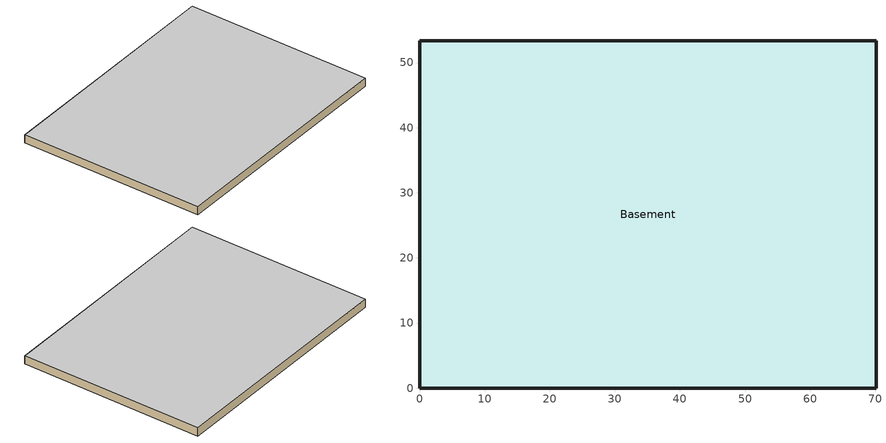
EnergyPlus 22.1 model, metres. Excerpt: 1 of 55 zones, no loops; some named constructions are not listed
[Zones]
Basement
 floor adiabatic (ext_slab_8in_with_carpet): 70.1,53.34 70.1,0 0,0 0,53.34 z-2.44
 wall ground (Basement_Wall_North_Cfactor): 70.1,53.34 0,53.34 z-2.44:0
 wall ground (Basement_Wall_East_Cfactor): 70.1,0 70.1,53.34 z-2.44:0
 wall ground (Basement_Wall_South_Cfactor): 0,0 70.1,0 z-2.44:0
 wall ground (Basement_Wall_West_Cfactor): 0,53.34 0,0 z-2.44:0
 ceiling adiabatic (int_slab_ceiling): 0,0 70.1,0 70.1,53.34 0,53.34 z0
[SCHEDULE:COMPACT]
ltg_sch7_ic; ltg_sch8_nursstn; ltg_sch2_er: Through: 12/31, For: SummerDesignDay, Until: 24:00, 1, For: WinterDesignDay, Until: 24:00, 0, For: Weekdays, Until: 8:00, 0.5, Until: 16:00, 0.9, Until: 24:00, 0.5, For: Saturday, Until: 8:00, 0.5, Until: 18:00, 0.8, Until: 24:00, 0.5, For: AllOtherDays, Until: 8:00, 0.5, Until: 16:00, 0.7, Until: 24:00, 0.5
ltg_sch3_record: Through: 12/31, For: SummerDesignDay, Until: 24:00, 1, For: WinterDesignDay, Until: 24:00, 0, For: Weekdays, Until: 7:00, 0.0775, Until: 8:00, 0.3875, Until: 16:00, 0.6975, Until: 23:00, 0.2325, Until: 24:00, 0.0775, For: Saturday, Until: 7:00, 0.0775, Until: 8:00, 0.155, Until: 18:00, 0.31, Until: 24:00, 0.0775, For: AllOtherDays, Until: 8:00, 0.03875, Until: 16:00, 0.0775, Until: 24:00, 0.03875
ltg_sch0_basement: Through: 12/31, For: SummerDesignDay, Until: 24:00, 1, For: WinterDesignDay, Until: 24:00, 0, For: Weekdays, Until: 7:00, 0.08661, Until: 8:00, 0.43306, Until: 16:00, 0.77951, Until: 23:00, 0.25984, Until: 24:00, 0.08661, For: Saturday, Until: 7:00, 0.08661, Until: 8:00, 0.17322, Until: 18:00, 0.34645, Until: 24:00, 0.08661, For: AllOtherDays, Until: 8:00, 0.04331, Until: 16:00, 0.08661, Until: 24:00, 0.04331
ltg_sch11_physical_therapy; ltg_sch6_or: Through: 12/31, For: SummerDesignDay, Until: 24:00, 1, For: WinterDesignDay, Until: 24:00, 0, For: Weekdays, Until: 7:00, 0.1, Until: 8:00, 0.5, Until: 16:00, 0.9, Until: 23:00, 0.3, Until: 24:00, 0.1, For: Saturday, Until: 7:00, 0.1, Until: 8:00, 0.2, Until: 18:00, 0.4, Until: 24:00, 0.1, For: AllOtherDays, Until: 8:00, 0.05, Until: 16:00, 0.1, Until: 24:00, 0.05
ltg_sch5_nursestn_lobby1: Through: 12/31, For: SummerDesignDay, Until: 24:00, 1, For: WinterDesignDay, Until: 24:00, 0, For: Weekdays, Until: 7:00, 0.09, Until: 8:00, 0.45, Until: 16:00, 0.81, Until: 23:00, 0.27, Until: 24:00, 0.09, For: Saturday, Until: 7:00, 0.09, Until: 8:00, 0.18, Until: 18:00, 0.36, Until: 24:00, 0.09, For: AllOtherDays, Until: 8:00, 0.045, Until: 16:00, 0.09, Until: 24:00, 0.045
